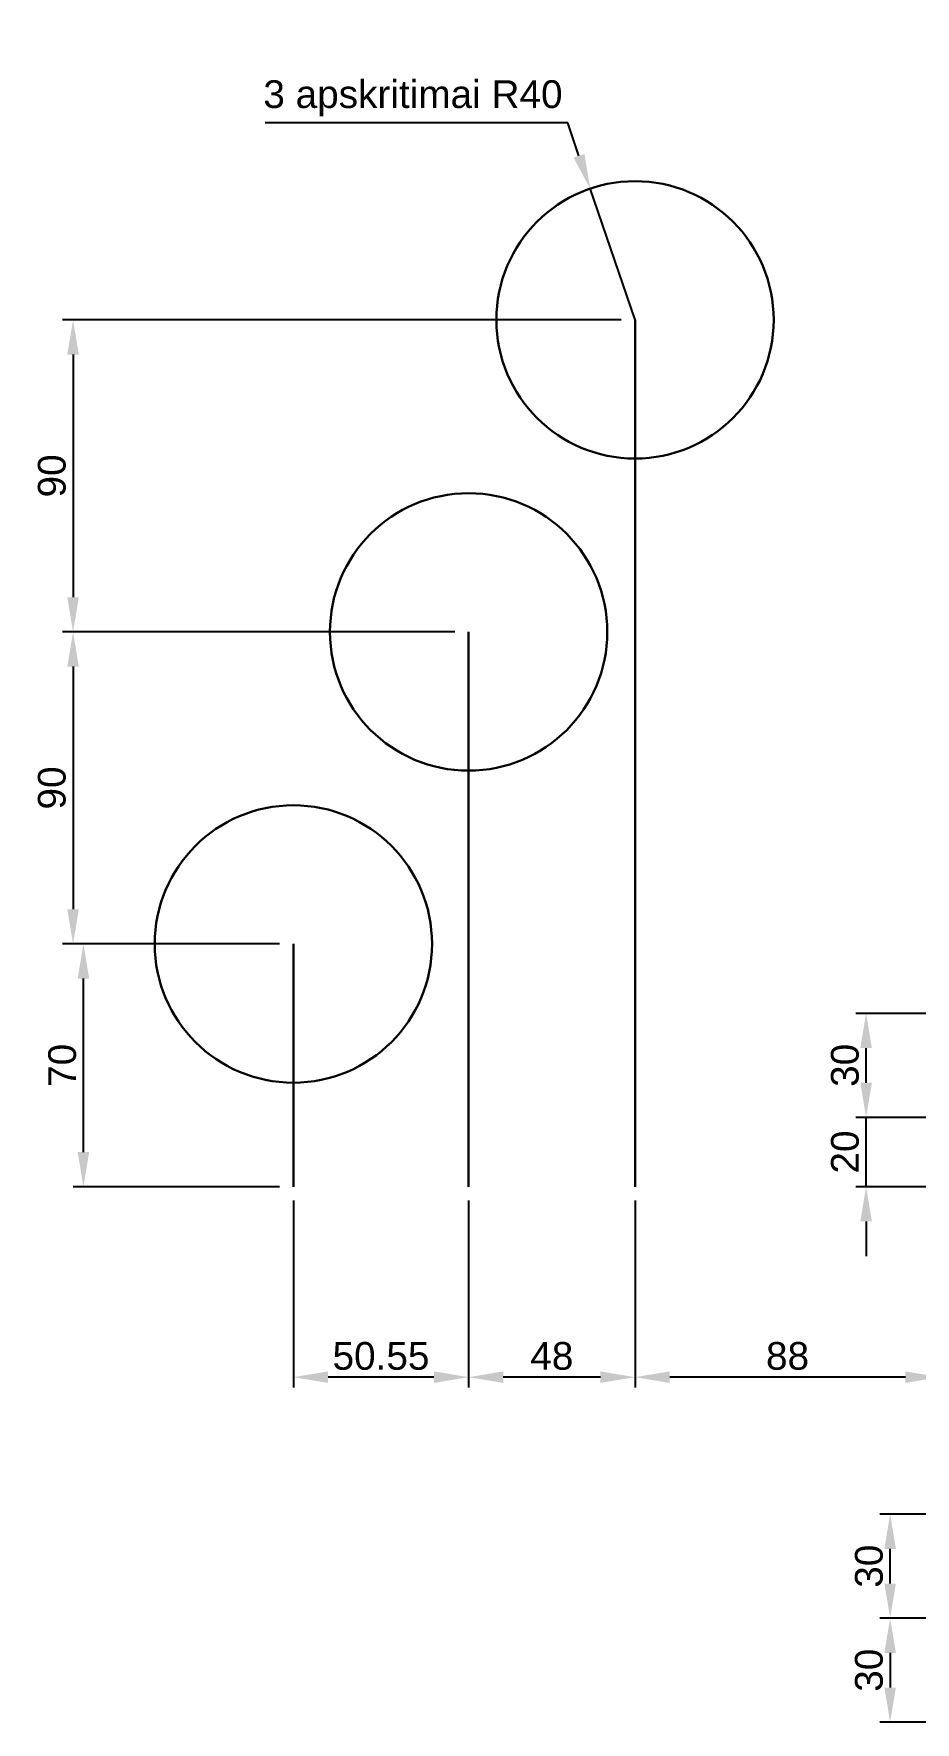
# Model space of a CAD drawing. Header units: inches. Extents: x -261 to 455, y -182 to 438.
# Drawn here: x -261.4 to -7.2, y -154.4 to 332.5 of the extents above; entities that cross this region are included whole.
import ezdxf

# ---------------------------------------------------------------- set-up
doc = ezdxf.new("R2010")
doc.units = ezdxf.units.IN
doc.header["$MEASUREMENT"] = 0
doc.header["$PDSIZE"] = 5
doc.layers.add('Matmenys', color=150, linetype='Continuous')
doc.layers.add('Pagrindinis', color=7, linetype='Continuous', lineweight=30)
doc.styles.get("Standard").update_dxf_attribs({"font": 'arial.ttf'})
doc.dimstyles.new('Paprastas', dxfattribs={"dimtxt": 8, "dimasz": 10, "dimexe": 3, "dimexo": 4, "dimgap": 2, "dimtad": 1, "dimdec": 4, "dimdsep": 46, "dimtxsty": 'Standard', "dimcen": 0.09, "dimadec": 0, "dimazin": 0, "dimtfac": 1, "dimtdec": 4, "dimtmove": 0, "dimatfit": 1, "dimfxl": 1, "dimtolj": 1, "dimtzin": 0, "dimarcsym": 0})
doc.dimstyles.new('Paprastas$4', dxfattribs={"dimtxt": 8, "dimasz": 10, "dimexe": 3, "dimexo": 4, "dimgap": 2, "dimtad": 1, "dimtih": 1, "dimtoh": 1, "dimdec": 4, "dimdsep": 46, "dimtxsty": 'Standard', "dimcen": 0.09, "dimadec": 0, "dimazin": 0, "dimtfac": 1, "dimtdec": 4, "dimtmove": 0, "dimatfit": 1, "dimfxl": 1, "dimtolj": 1, "dimtzin": 0, "dimarcsym": 0})

# ---------------------------------------------------------------- blocks, each defined once
blk = doc.blocks.new('*D2')
at = {"layer": 'Defpoints', "color": 0, "transparency": 16777216}
for p in [(-88, 0), (0, 0), (-88, -54.93)]:
    blk.add_point(p, dxfattribs=at)
at = {"layer": 'Matmenys', "color": 0, "lineweight": -2, "transparency": 16777216}
for p, q in [((-88, -4), (-88, -57.93)), ((0, -4), (0, -57.93)), ((-10, -54.93), (-78, -54.93))]:
    blk.add_line(p, q, dxfattribs=at)
at = {"layer": 'Matmenys', "color": 0, "transparency": 16777216}
for points in [[(-78, -53.26), (-78, -56.6), (-88, -54.93)], [(-10, -53.26), (-10, -56.6), (0, -54.93)]]:
    blk.add_solid(points, dxfattribs=at)
at = {"layer": 'Matmenys', "color": 0, "transparency": 16777216, "insert": (-44, -48.85), "char_height": 8, "attachment_point": 5}
blk.add_mtext('\\A1;88', dxfattribs=at)
blk = doc.blocks.new('*D10')
at = {"layer": 'Defpoints', "color": 0, "transparency": 16777216}
for p in [(-21.33, 20), (0, 20), (0, 0)]:
    blk.add_point(p, dxfattribs=at)
at = {"layer": 'Matmenys', "color": 0, "lineweight": -2, "transparency": 16777216}
for p, q in [((-21.33, 30), (-21.33, 40)), ((-4, 20), (-24.33, 20)), ((-21.33, 0), (-21.33, 20)), ((-4, 0), (-24.33, 0)), ((-21.33, -10), (-21.33, -20))]:
    blk.add_line(p, q, dxfattribs=at)
at = {"layer": 'Matmenys', "color": 0, "transparency": 16777216}
for points in [[(-23, 30), (-19.66, 30), (-21.33, 20)], [(-23, -10), (-19.66, -10), (-21.33, 0)]]:
    blk.add_solid(points, dxfattribs=at)
at = {"layer": 'Matmenys', "color": 0, "transparency": 16777216, "insert": (-27.41, 10), "char_height": 8, "attachment_point": 5, "rotation": 90}
blk.add_mtext('\\A1;20', dxfattribs=at)
blk = doc.blocks.new('*D11')
at = {"layer": 'Defpoints', "color": 0, "transparency": 16777216}
for p in [(-21.33, 50), (20, 50), (50, 20)]:
    blk.add_point(p, dxfattribs=at)
at = {"layer": 'Matmenys', "color": 0, "lineweight": -2, "transparency": 16777216}
for p, q in [((16, 50), (-24.33, 50)), ((-21.33, 30), (-21.33, 40)), ((46, 20), (-24.33, 20))]:
    blk.add_line(p, q, dxfattribs=at)
at = {"layer": 'Matmenys', "color": 0, "transparency": 16777216}
for points in [[(-23, 40), (-19.66, 40), (-21.33, 50)], [(-23, 30), (-19.66, 30), (-21.33, 20)]]:
    blk.add_solid(points, dxfattribs=at)
at = {"layer": 'Matmenys', "color": 0, "transparency": 16777216, "insert": (-27.42, 35), "char_height": 8, "attachment_point": 5, "rotation": 90}
blk.add_mtext('\\A1;30', dxfattribs=at)
blk = doc.blocks.new('*D17')
at = {"layer": 'Defpoints', "color": 0, "transparency": 16777216}
for p in [(-136, 0), (-88, 0), (-136, -54.93)]:
    blk.add_point(p, dxfattribs=at)
at = {"layer": 'Matmenys', "color": 0, "lineweight": -2, "transparency": 16777216}
for p, q in [((-136, -4), (-136, -57.93)), ((-88, -4), (-88, -57.93)), ((-98, -54.93), (-126, -54.93))]:
    blk.add_line(p, q, dxfattribs=at)
at = {"layer": 'Matmenys', "color": 0, "transparency": 16777216}
for points in [[(-126, -53.26), (-126, -56.6), (-136, -54.93)], [(-98, -53.26), (-98, -56.6), (-88, -54.93)]]:
    blk.add_solid(points, dxfattribs=at)
at = {"layer": 'Matmenys', "color": 0, "transparency": 16777216, "insert": (-112, -48.85), "char_height": 8, "attachment_point": 5}
blk.add_mtext('\\A1;48', dxfattribs=at)
blk = doc.blocks.new('*D18')
at = {"layer": 'Defpoints', "color": 0, "transparency": 16777216}
for p in [(-186.55, 0), (-136, 0), (-186.55, -54.93)]:
    blk.add_point(p, dxfattribs=at)
at = {"layer": 'Matmenys', "color": 0, "lineweight": -2, "transparency": 16777216}
for p, q in [((-186.55, -4), (-186.55, -57.93)), ((-136, -4), (-136, -57.93)), ((-146, -54.93), (-176.55, -54.93))]:
    blk.add_line(p, q, dxfattribs=at)
at = {"layer": 'Matmenys', "color": 0, "transparency": 16777216}
for points in [[(-176.55, -53.26), (-176.55, -56.6), (-186.55, -54.93)], [(-146, -53.26), (-146, -56.6), (-136, -54.93)]]:
    blk.add_solid(points, dxfattribs=at)
at = {"layer": 'Matmenys', "color": 0, "transparency": 16777216, "insert": (-161.28, -48.85), "char_height": 8, "attachment_point": 5}
blk.add_mtext('\\A1;50.55', dxfattribs=at)
blk = doc.blocks.new('*D19')
at = {"layer": 'Defpoints', "color": 0, "transparency": 16777216}
for p in [(-247.11, 70), (-186.55, 70), (-186.55, 0)]:
    blk.add_point(p, dxfattribs=at)
at = {"layer": 'Matmenys', "color": 0, "lineweight": -2, "transparency": 16777216}
for p, q in [((-190.55, 70), (-250.11, 70)), ((-247.11, 10), (-247.11, 60)), ((-190.55, 0), (-250.11, 0))]:
    blk.add_line(p, q, dxfattribs=at)
at = {"layer": 'Matmenys', "color": 0, "transparency": 16777216}
for points in [[(-248.78, 60), (-245.44, 60), (-247.11, 70)], [(-248.78, 10), (-245.44, 10), (-247.11, 0)]]:
    blk.add_solid(points, dxfattribs=at)
at = {"layer": 'Matmenys', "color": 0, "transparency": 16777216, "insert": (-253.2, 35), "char_height": 8, "attachment_point": 5, "rotation": 90}
blk.add_mtext('\\A1;70', dxfattribs=at)
blk = doc.blocks.new('*D20')
at = {"layer": 'Defpoints', "color": 0, "transparency": 16777216}
for p in [(-136, 160), (-250.11, 70), (-186.55, 70)]:
    blk.add_point(p, dxfattribs=at)
at = {"layer": 'Matmenys', "color": 0, "lineweight": -2, "transparency": 16777216}
for p, q in [((-140, 160), (-253.11, 160)), ((-250.11, 150), (-250.11, 80)), ((-190.55, 70), (-253.11, 70))]:
    blk.add_line(p, q, dxfattribs=at)
at = {"layer": 'Matmenys', "color": 0, "transparency": 16777216}
for points in [[(-251.78, 150), (-248.44, 150), (-250.11, 160)], [(-251.78, 80), (-248.44, 80), (-250.11, 70)]]:
    blk.add_solid(points, dxfattribs=at)
at = {"layer": 'Matmenys', "color": 0, "transparency": 16777216, "insert": (-256.2, 115), "char_height": 8, "attachment_point": 5, "rotation": 90}
blk.add_mtext('\\A1;90', dxfattribs=at)
blk = doc.blocks.new('*D21')
at = {"layer": 'Defpoints', "color": 0, "transparency": 16777216}
for p in [(-88, 250), (-250.11, 160), (-136, 160)]:
    blk.add_point(p, dxfattribs=at)
at = {"layer": 'Matmenys', "color": 0, "lineweight": -2, "transparency": 16777216}
for p, q in [((-92, 250), (-253.11, 250)), ((-250.11, 240), (-250.11, 170)), ((-140, 160), (-253.11, 160))]:
    blk.add_line(p, q, dxfattribs=at)
at = {"layer": 'Matmenys', "color": 0, "transparency": 16777216}
for points in [[(-251.78, 240), (-248.44, 240), (-250.11, 250)], [(-251.78, 170), (-248.44, 170), (-250.11, 160)]]:
    blk.add_solid(points, dxfattribs=at)
at = {"layer": 'Matmenys', "color": 0, "transparency": 16777216, "insert": (-256.2, 205), "char_height": 8, "attachment_point": 5, "rotation": 90}
blk.add_mtext('\\A1;90', dxfattribs=at)
blk = doc.blocks.new('*D22')
at = {"layer": 'Defpoints', "color": 0, "transparency": 16777216}
for p in [(-14.41, -94.45), (20, -94.45), (0, -124.45)]:
    blk.add_point(p, dxfattribs=at)
at = {"layer": 'Matmenys', "color": 0, "lineweight": -2, "transparency": 16777216}
for p, q in [((16, -94.45), (-17.41, -94.45)), ((-14.41, -114.45), (-14.41, -104.45)), ((-4, -124.45), (-17.41, -124.45))]:
    blk.add_line(p, q, dxfattribs=at)
at = {"layer": 'Matmenys', "color": 0, "transparency": 16777216}
for points in [[(-16.07, -104.45), (-12.74, -104.45), (-14.41, -94.45)], [(-16.07, -114.45), (-12.74, -114.45), (-14.41, -124.45)]]:
    blk.add_solid(points, dxfattribs=at)
at = {"layer": 'Matmenys', "color": 0, "transparency": 16777216, "insert": (-20.49, -109.45), "char_height": 8, "attachment_point": 5, "rotation": 90}
blk.add_mtext('\\A1;30', dxfattribs=at)
blk = doc.blocks.new('*D23')
at = {"layer": 'Defpoints', "color": 0, "transparency": 16777216}
for p in [(0, -124.45), (-14.41, -154.45), (0, -154.45)]:
    blk.add_point(p, dxfattribs=at)
at = {"layer": 'Matmenys', "color": 0, "lineweight": -2, "transparency": 16777216}
for p, q in [((-4, -124.45), (-17.41, -124.45)), ((-14.41, -134.45), (-14.41, -144.45)), ((-4, -154.45), (-17.41, -154.45))]:
    blk.add_line(p, q, dxfattribs=at)
at = {"layer": 'Matmenys', "color": 0, "transparency": 16777216}
for points in [[(-16.07, -134.45), (-12.74, -134.45), (-14.41, -124.45)], [(-16.07, -144.45), (-12.74, -144.45), (-14.41, -154.45)]]:
    blk.add_solid(points, dxfattribs=at)
at = {"layer": 'Matmenys', "color": 0, "transparency": 16777216, "insert": (-20.49, -139.45), "char_height": 8, "attachment_point": 5, "rotation": 90}
blk.add_mtext('\\A1;30', dxfattribs=at)
blk = doc.blocks.new('*D34')
at = {"layer": 'Defpoints', "color": 0, "transparency": 16777216}
for p in [(-100.93, 287.85), (-88, 250)]:
    blk.add_point(p, dxfattribs=at)
at = {"layer": 'Matmenys', "color": 0, "lineweight": -2, "transparency": 16777216}
for p, q in [((-107.4, 306.78), (-194.73, 306.78)), ((-104.16, 297.32), (-107.4, 306.78)), ((-88, 250), (-100.93, 287.85))]:
    blk.add_line(p, q, dxfattribs=at)
at = {"layer": 'Matmenys', "color": 0, "transparency": 16777216}
blk.add_solid([(-102.59, 297.85), (-105.74, 296.78), (-100.93, 287.85)], dxfattribs=at)
at = {"layer": 'Matmenys', "color": 0, "transparency": 16777216, "insert": (-152.06, 313.9), "char_height": 8, "attachment_point": 5}
blk.add_mtext('\\A1;3 apskritimai R40', dxfattribs=at)

msp = doc.modelspace()

# ---------------------------------------------------------------- linework, layer by layer
at = {"layer": 'Pagrindinis'}
for p, q in [((-88, 0), (-88, 250)), ((-136, 0), (-136, 160)), ((-186.55, 0), (-186.55, 70))]:
    msp.add_line(p, q, dxfattribs=at)
for centre in [(-88, 250), (-136, 160), (-186.55, 70)]:
    msp.add_circle(centre, 40, dxfattribs=at)

# ---------------------------------------------------------------- dimensions: what is measured, and where the dimension line sits
at = {"layer": 'Matmenys'}
dim = msp.add_radius_dim(center=(-88, 250), mpoint=(-100.93151, 287.85203), text='3 apskritimai <>', dimstyle='Paprastas$4', dxfattribs=at)
dim.commit()
dim.dimension.update_dxf_attribs({"geometry": '*D34', "text_midpoint": (-152.06302, 306.77804), "dimtype": 164})
for base, p1, p2, picture, middle in [((-250.11056, 160), (-88, 250), (-136, 160), '*D21', (-256.19514, 205)), ((-250.11056, 70), (-136, 160), (-186.55, 70), '*D20', (-256.19514, 115)), ((-247.11056, 70), (-186.55, 0), (-186.55, 70), '*D19', (-253.19514, 35)), ((-21.33029, 50), (50, 20), (20, 50), '*D11', (-27.41761, 35)), ((-21.33029, 20), (0, 0), (0, 20), '*D10', (-27.41488, 10)), ((-14.40657, -94.45), (0, -124.45), (20, -94.45), '*D22', (-20.49388, -109.45)), ((-14.40657, -154.45), (0, -124.45), (0, -154.45), '*D23', (-20.49388, -139.45))]:
    dim = msp.add_linear_dim(base=base, p1=p1, p2=p2, angle=90, dimstyle='Paprastas', dxfattribs=at)
    dim.commit()
    dim.dimension.update_dxf_attribs({"geometry": picture, "text_midpoint": middle})
for base, p1, p2, picture, middle in [((-186.55, -54.93025), (-136, 0), (-186.55, 0), '*D18', (-161.275, -48.84566)), ((-136, -54.93025), (-88, 0), (-136, 0), '*D17', (-112, -48.84566)), ((-88, -54.93025), (0, 0), (-88, 0), '*D2', (-44, -48.84566))]:
    dim = msp.add_linear_dim(base=base, p1=p1, p2=p2, dimstyle='Paprastas', dxfattribs=at)
    dim.commit()
    dim.dimension.update_dxf_attribs({"geometry": picture, "text_midpoint": middle})

doc.saveas('drawing.dxf')
